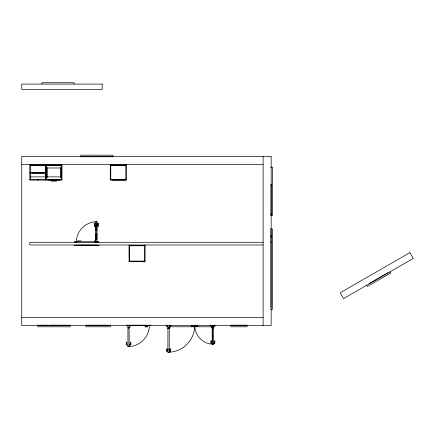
<?xml version="1.0" encoding="UTF-8"?>
<svg xmlns="http://www.w3.org/2000/svg" width="435" height="435" viewBox="0 0 435 435"><rect width="100%" height="100%" fill="white"/><g stroke="black" fill="none" stroke-linecap="round" stroke-linejoin="round"><path stroke-width="0.65" d="M126.465 342.182L126.161 344.167L126.721 345.26M44.636 173.973L44.908 173.973M125.09 180.944L125.362 180.944M143.865 262.474L144.137 262.474M130.255 342.171L130.511 344.128L130.005 344.863M148.036 326.408C145.932 327.908 142.381 326.049 147.519 326.288M167.91 328.664L168.231 328.18M168.932 349.528L169.253 349.044M212.16 328.664L212.481 328.18M130.266 342.144C131.25 342.28 131.392 345.303 130.016 345.341M191.514 325.445L191.993 325.124M210.284 325.445L210.768 325.124M128.542 328.175L127.95 327.859L128.521 327.506M168.503 328.441L167.91 328.126L168.481 327.772M369 283.636L373.98 280.76M374.29 280.586L377.814 278.547M378.744 278.014L379.918 277.334M380.25 277.138L382.267 275.975M382.572 275.801L386.057 273.789M386.378 273.604L388.14 272.587M212.911 328.441L213.503 328.126A2.681 2.681 0 0 1 210.823 325.445M75.255 245.525L76.19 245.122L97.054 245.122L97.995 245.525M97.054 242.175L97.995 241.773M126.531 342.127L126.83 342.171L126.667 344.531M82.09 156.758L96.304 156.758M97.38 156.758L111.594 156.758M21.75 164.533L263.115 164.533M30.33 165.072L45.349 165.072M46.425 165.072L61.444 165.072M110.789 165.072L125.807 165.072M30.33 165.311L45.349 165.311M46.425 165.311L61.444 165.311M110.789 165.311L125.807 165.311M270.575 167.214L272.506 167.214L272.506 215.488L270.575 215.488M46.425 167.992L61.444 167.992M29.797 172.581L45.887 172.581M29.836 173.114L45.849 173.114M30.33 176.871L45.349 176.871M46.425 176.871L61.444 176.871M29.797 179.552L61.977 179.552L61.977 164.533M126.34 179.552L110.251 179.552L110.251 164.533M270.494 214.145L271.832 214.145M96.923 242.306L96.923 221.709L95.852 221.709L95.852 242.306M270.575 228.897L272.506 228.897L272.506 309.356L270.575 309.356M77.936 240.832L81.144 240.881M77.642 241.235L78.229 241.235M263.115 242.306L29.797 242.306L29.797 244.987L263.115 244.987M129.559 245.525L144.578 245.525M129.559 245.764L144.578 245.764M129.026 261.082L145.116 261.082M21.75 317.398L263.115 317.398M39.183 325.179L48.301 325.179M49.372 325.179L58.491 325.179M59.562 325.179L68.681 325.179M87.457 325.179L108.913 325.179M126.34 325.179L151.016 325.179M232.274 325.179L245.688 325.179M193.423 325.984L193.89 325.984M195.571 325.984L196.038 325.984M191.221 326.25L193.885 326.25M195.571 326.25L198.24 326.25M167.91 326.788L166.572 326.788L166.572 324.853M169.253 326.788L214.846 326.788L214.846 324.853M212.16 342.769L211.758 342.769L211.758 343.519L212.16 343.519M213.503 342.769L213.906 342.769L213.906 343.519L213.503 343.519M213.503 325.445L213.503 344.215L212.16 344.215L212.16 325.445M127.95 325.179L127.95 346.63L129.13 346.63L129.13 325.179M167.91 350.817L167.508 350.817L167.508 351.567L167.91 351.567M169.253 350.817L169.655 350.817L169.655 351.567L169.253 351.567M167.91 325.445L167.91 352.263L169.253 352.263L169.253 325.445M75.255 241.773L76.19 242.175M212.933 327.772L213.503 328.126M197.463 325.124L197.947 325.445M170.645 325.124L171.129 325.445M271.027 184.837L271.701 185.506M270.896 235.226L271.565 235.895M270.896 236.836L271.565 237.505M270.896 241.849L271.565 242.523M212.16 341.002L212.481 341.48M168.932 328.18L169.253 328.664M167.91 349.044L168.231 349.528M390.054 271.853L390.695 272.968L367.472 286.377L366.825 285.262M271.027 184.163L271.027 214.819M270.896 229.566L270.896 308.013M263.115 156.486L263.115 325.445M247.026 324.853L247.026 326.788L230.936 326.788L230.936 324.853M214.846 340.708L214.846 343.373M214.308 340.708L214.308 343.373M214.042 342.91L214.042 343.378M212.481 327.99L212.481 341.671M211.627 342.91L211.627 343.378M211.356 340.708L211.356 343.373M210.823 340.708L210.823 343.373M196.18 325.445L196.18 325.848L195.429 325.848L195.429 325.445M194.032 325.445L194.032 325.848L193.281 325.848L193.281 325.445M170.591 348.75L170.591 351.42M170.058 348.75L170.058 351.42M169.791 350.958L169.791 351.426M167.377 350.958L167.377 351.426M167.105 348.75L167.105 351.42M166.572 348.75L166.572 351.42M145.116 244.987L145.078 261.614L129.065 261.614L129.026 244.987M144.578 244.987L144.578 261.082M143.197 261.614L130.94 261.614M129.559 244.987L129.559 261.082M129.347 344.852L129.347 345.461M127.738 344.852L127.738 345.461M126.34 164.533L126.302 180.09L110.294 180.09L110.294 179.552M125.807 164.533L125.807 179.552M124.426 180.09L112.17 180.09M112.931 157.078L112.931 155.148L80.752 155.148L80.752 157.078M110.789 164.533L110.789 179.552M110.251 324.853L110.251 326.788L86.114 326.788L86.114 324.853M98.935 242.306L98.935 241.773L74.314 241.773L74.314 242.306M98.935 244.987L98.935 245.525L74.314 245.525L74.314 244.987M98.397 223.318C99.077 228.087 97.255 227.293 97.995 223.024M97.054 222.66L97.054 223.981M96.934 224.259L96.934 231.072M96.934 232.948L96.934 239.761M95.836 224.259L95.836 231.072M95.836 232.948L95.836 239.761M95.716 222.66L95.716 223.981M94.776 223.024C95.499 227.113 93.813 228.272 94.373 223.318M74.048 84.026L74.048 82.737L41.863 82.737L41.863 84.026M70.024 324.853L70.024 326.788L37.84 326.788L37.84 324.853M61.939 179.552L61.939 180.09L29.836 180.09L29.797 164.533M61.444 164.533L61.444 179.552M61.09 167.486L61.09 177.54M60.688 167.486L60.688 177.54M60.063 180.09L47.806 180.09M56.452 180.868L56.452 181.188L51.412 181.188L51.412 180.868M47.176 167.486L47.176 177.54M46.773 167.486L46.773 177.54M46.425 164.533L46.425 179.552M45.925 179.552L45.925 180.09M45.887 164.533L45.849 180.09M45.349 164.533L45.349 172.581M45.349 173.021L45.349 179.552M43.968 173.114L31.711 173.114M37.883 179.552L37.883 180.09M37.801 179.552L37.801 180.09M30.33 164.533L30.33 172.581M30.33 173.021L30.33 179.552M213.503 344.215A18.776 18.776 0 0 1 194.728 325.445A26.818 26.818 0 0 1 167.91 352.263M170.591 325.445A2.681 2.681 0 0 1 167.91 328.126M94.243 242.306A2.681 2.681 0 0 1 95.896 239.832M76.326 242.306A20.597 20.597 0 0 1 96.923 221.709M149.406 325.179A21.456 21.456 0 0 1 127.95 346.63M130.636 325.179A2.681 2.681 0 0 1 127.95 327.859M409.895 252.594L340.219 292.82L343.574 298.627L413.25 258.401L409.895 252.594M102.203 84.08L21.75 84.08L21.75 89.441L102.203 89.441L102.203 84.08M271.163 156.486L21.75 156.486L21.75 325.445L271.163 325.445L271.163 156.486"/></g></svg>
